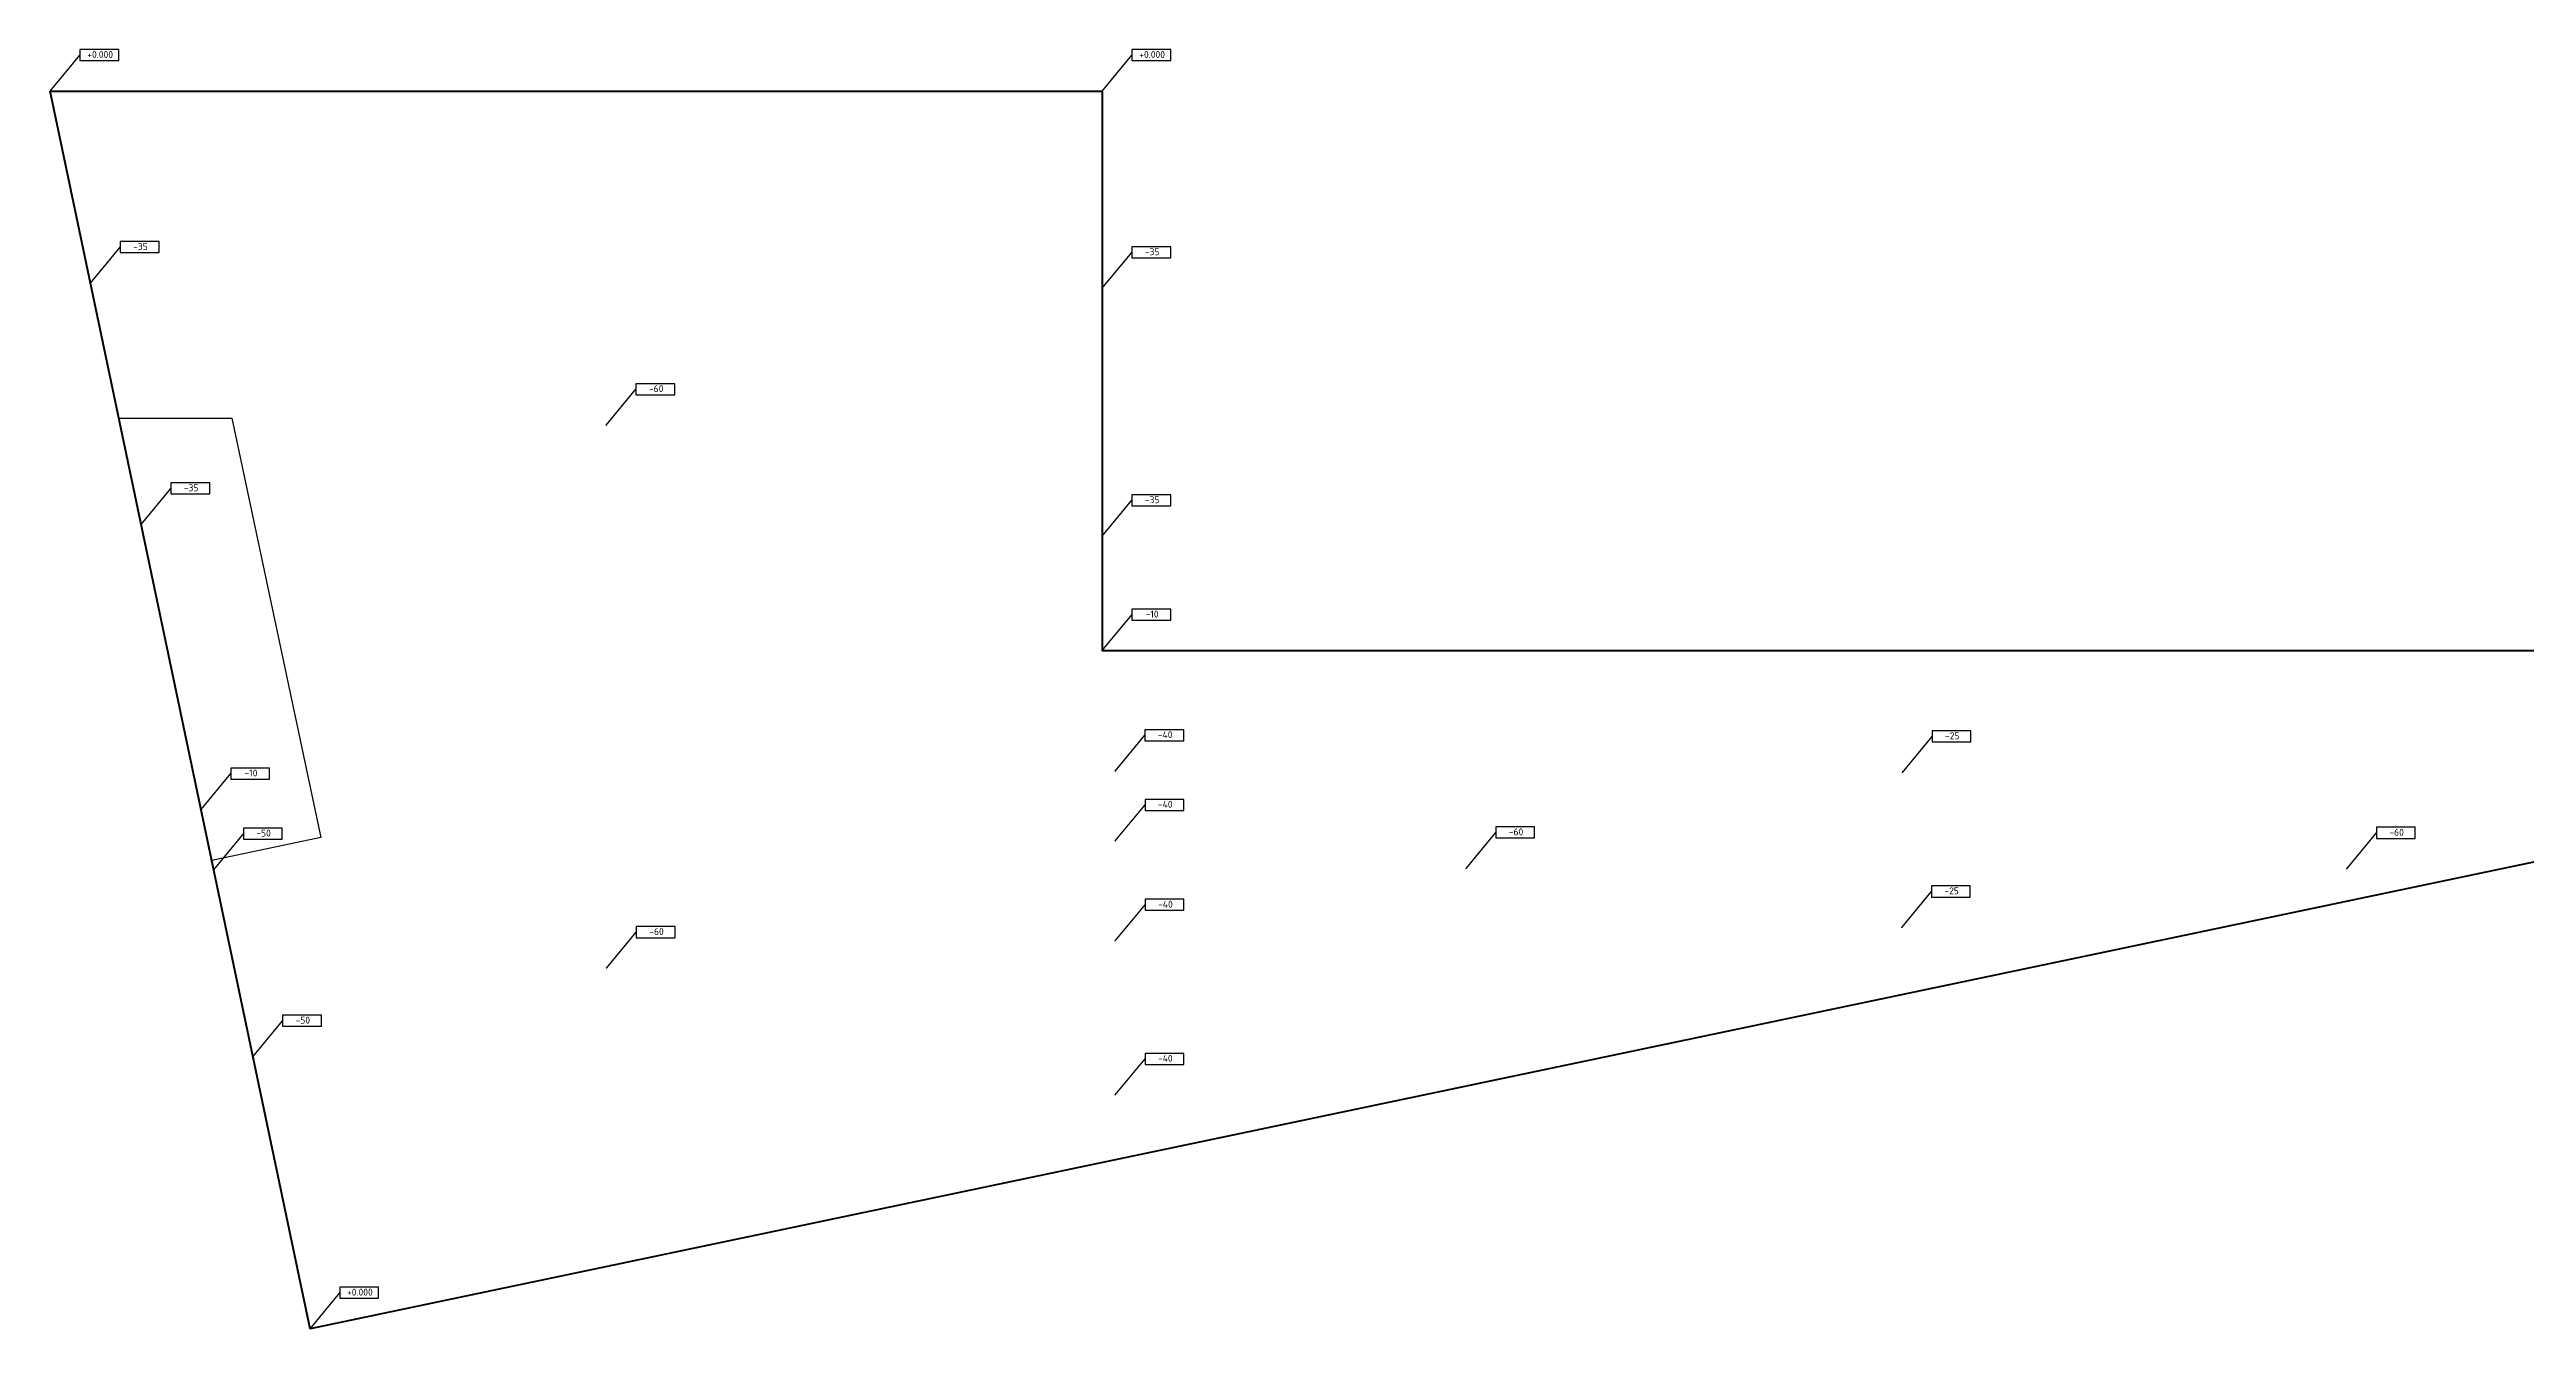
# Model space of a CAD drawing. Header units: millimetres. Extents: x 3543 to 468547, y -146359 to 38454.
# Drawn here: x 379154 to 423850, y 4812 to 27907 of the extents above; entities that cross this region are included whole.
import ezdxf
from ezdxf.enums import TextEntityAlignment as Align

# ---------------------------------------------------------------- set-up
doc = ezdxf.new("R2010")
doc.units = ezdxf.units.MM
doc.layers.add('контур', color=1, linetype='Continuous', lineweight=50)
doc.layers.add('областиvb', color=52, linetype='Continuous')
doc.styles.add('isocpeur', font='isocpeur.ttf')

# ---------------------------------------------------------------- blocks, each defined once
blk = doc.blocks.new('otmetka_oporvb')
at = {"linetype": 'ByBlock', "lineweight": -2}
blk.add_hatch(color=0, dxfattribs=at).paths.add_polyline_path([(-38, -32, 1), (38, 32, 1)])
at = {"color": 0, "linetype": 'ByBlock', "lineweight": -2}
blk.add_line((0, 0), (2142, 2596), dxfattribs=at)
at = {"color": 0}
blk.add_lwpolyline([(2142, 2196), (4942, 2196), (4942, 2996), (2142, 2996)], close=True, dxfattribs=at)
at = {"color": 0, "linetype": 'ByBlock', "lineweight": -2, "style": 'isocpeur'}
blk.add_attdef('OTM', text='', height=500, dxfattribs=at).set_placement((3600, 2639), align=Align.MIDDLE_CENTER)
blk = doc.blocks.new('*U28')
at = {"linetype": 'ByBlock', "lineweight": -2}
blk.add_hatch(color=0, dxfattribs=at).paths.add_polyline_path([(-38, -32, 1), (38, 32, 1)])
at = {"color": 0, "linetype": 'ByBlock', "lineweight": -2}
blk.add_line((0, 0), (2147, 2596), dxfattribs=at)
at = {"color": 0}
blk.add_lwpolyline([(2147, 2196), (4947, 2196), (4947, 2996), (2147, 2996)], close=True, dxfattribs=at)
at = {"color": 0, "linetype": 'ByBlock', "lineweight": -2, "style": 'isocpeur'}
blk.add_attdef('OTM', text='', height=500, dxfattribs=at).set_placement((3606, 2639), align=Align.MIDDLE_CENTER)
blk = doc.blocks.new('*U29')
at = {"linetype": 'ByBlock', "lineweight": -2}
blk.add_hatch(color=0, dxfattribs=at).paths.add_polyline_path([(-38, -32, 1), (38, 32, 1)])
at = {"color": 0, "linetype": 'ByBlock', "lineweight": -2}
blk.add_line((0, 0), (2158, 2596), dxfattribs=at)
at = {"color": 0}
blk.add_lwpolyline([(2158, 2196), (4958, 2196), (4958, 2996), (2158, 2996)], close=True, dxfattribs=at)
at = {"color": 0, "linetype": 'ByBlock', "lineweight": -2, "style": 'isocpeur'}
blk.add_attdef('OTM', text='', height=500, dxfattribs=at).set_placement((3617, 2639), align=Align.MIDDLE_CENTER)
blk = doc.blocks.new('*U30')
at = {"linetype": 'ByBlock', "lineweight": -2}
blk.add_hatch(color=0, dxfattribs=at).paths.add_polyline_path([(-38, -32, 1), (38, 32, 1)])
at = {"color": 0, "linetype": 'ByBlock', "lineweight": -2}
blk.add_line((0, 0), (2151, 2596), dxfattribs=at)
at = {"color": 0}
blk.add_lwpolyline([(2151, 2196), (4951, 2196), (4951, 2996), (2151, 2996)], close=True, dxfattribs=at)
at = {"color": 0, "linetype": 'ByBlock', "lineweight": -2, "style": 'isocpeur'}
blk.add_attdef('OTM', text='', height=500, dxfattribs=at).set_placement((3609, 2639), align=Align.MIDDLE_CENTER)

msp = doc.modelspace()

# ---------------------------------------------------------------- linework, layer by layer
at = {"layer": 'контур'}
msp.add_lwpolyline([(383853.7, 4826.4), (379167.5, 27157.8), (398150.3, 27157.8), (398150.3, 17060.4), (429650.2, 17060.4), (429650.2, 27157.8), (467311.9, 27157.8), (467311.9, 22339.3)], close=True, dxfattribs=at)
at = {"layer": 'областиvb'}
msp.add_lwpolyline([(380405.5, 21258.3), (382442.7, 21258.3), (384046.3, 13688.5), (382080.6, 13276)], close=True, dxfattribs=at)

# ---------------------------------------------------------------- block references
at = {"xscale": 0.25, "yscale": 0.25, "zscale": 0.25}
for name, p, values in [('otmetka_oporvb', (379167.5, 27157.8), {'OTM': '+0.000'}), ('otmetka_oporvb', (398150.3, 27157.8), {'OTM': '+0.000'}), ('otmetka_oporvb', (379894.5, 23693.3), {'OTM': '-35'}), ('otmetka_oporvb', (398150.3, 23598.6), {'OTM': '-35'}), ('otmetka_oporvb', (389200.5, 21128.2), {'OTM': '-60'}), ('otmetka_oporvb', (380808.4, 19338.5), {'OTM': '-35'}), ('otmetka_oporvb', (398150.3, 19124.3), {'OTM': '-35'}), ('otmetka_oporvb', (398150.3, 17060.4), {'OTM': '-10'}), ('otmetka_oporvb', (398385.4, 14884.9), {'OTM': '-40'}), ('otmetka_oporvb', (412588.2, 14864.1), {'OTM': '-25'}), ('otmetka_oporvb', (381888.2, 14193), {'OTM': '-10'}), ('*U28', (398385.4, 13628.4), {'OTM': '-40'}), ('otmetka_oporvb', (382115.7, 13108.7), {'OTM': '-50'}), ('otmetka_oporvb', (404716.6, 13131.2), {'OTM': '-60'}), ('otmetka_oporvb', (420607.6, 13124.4), {'OTM': '-60'}), ('*U29', (398385.4, 11826.3), {'OTM': '-40'}), ('otmetka_oporvb', (412577.1, 12066.3), {'OTM': '-25'}), ('otmetka_oporvb', (389205.9, 11332.4), {'OTM': '-60'}), ('otmetka_oporvb', (382824, 9733.6), {'OTM': '-50'}), ('*U30', (398385.4, 9045.7), {'OTM': '-40'}), ('otmetka_oporvb', (383853.7, 4826.4), {'OTM': '+0.000'})]:
    msp.add_blockref(name, p, dxfattribs=at).add_auto_attribs(values)

doc.saveas('drawing.dxf')
